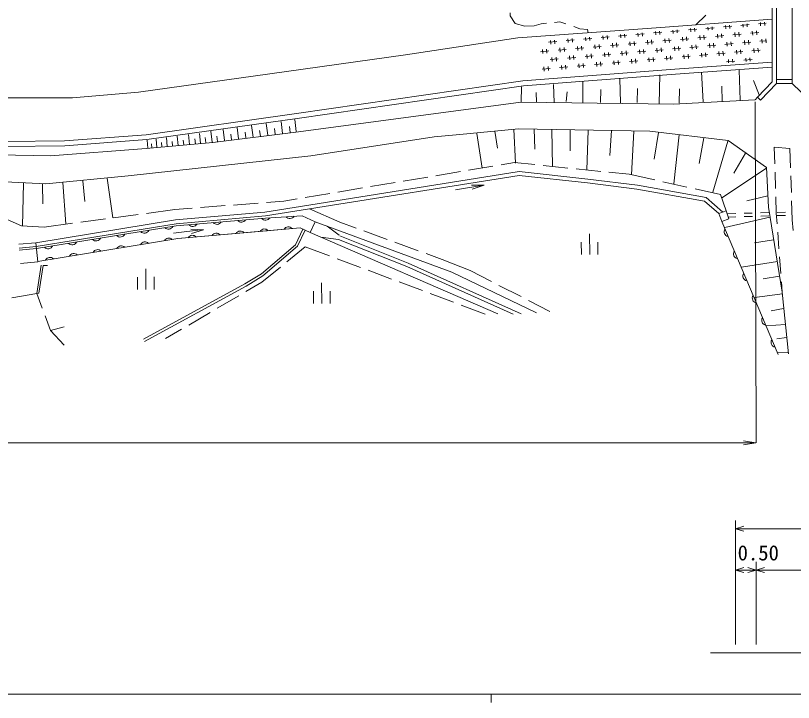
# Model space of a CAD drawing. Units: millimetres, scale not verified. Extents: x 40000 to 680000, y 20000 to 380000.
# Drawn here: x 210517 to 304505, y 204000 to 287061 of the extents above; entities that cross this region are included whole.
import ezdxf
from ezdxf.enums import TextEntityAlignment as Align

# ---------------------------------------------------------------- set-up
doc = ezdxf.new("R2010")
doc.units = ezdxf.units.MM
doc.header["$LTSCALE"] = 1000
for name, color, linetype, lineweight in [('M-BGD', 7, 'Continuous', 13), ('M-BMK-HTXT', 7, 'Continuous', 13), ('M-STR-HTXT', 7, 'Continuous', 13), ('M-TTL-BAND', 7, 'Continuous', 13)]:
    doc.layers.add(name, color=color, linetype=linetype, lineweight=lineweight)
doc.styles.add('ＭＳ ゴシック', font='')
doc.styles.get('ＭＳ ゴシック').set_extended_font_data('MS Gothic')

msp = doc.modelspace()

# ---------------------------------------------------------------- linework, layer by layer
at = {"layer": 'M-BGD'}
for p, q in [((301945, 279027), (301943, 306069)), ((302445, 278825), (302443, 306282)), ((304345, 278826), (304343, 306282)), ((270282, 287034), (270282, 287373)), ((270888, 286118), (270282, 287034)), ((293931, 287110), (292694, 285941)), ((272060, 285764), (270888, 286118)), ((273179, 285836), (272060, 285764)), ((274036, 286075), (273179, 285836)), ((274658, 286135), (274036, 286075)), ((276274, 286291), (275653, 286231)), ((277019, 286040), (276274, 286291)), ((286850, 285514), (301944, 286617)), ((296047, 285691), (297043, 285778)), ((296284, 285846), (296318, 285464)), ((296782, 285888), (296816, 285507)), ((298160, 285876), (299156, 285963)), ((298398, 286025), (298431, 285648)), ((298896, 286068), (298929, 285692)), ((300273, 286061), (301190, 286141)), ((300512, 286205), (300544, 285833)), ((301010, 286247), (301042, 285877)), ((271203, 284363), (286850, 285514)), ((278711, 285471), (277966, 285721)), ((279632, 285389), (278711, 285471)), ((279696, 284988), (279632, 285389)), ((284100, 284810), (284136, 284398)), ((285481, 284766), (286477, 284854)), ((285716, 284948), (285751, 284539)), ((286214, 284990), (286250, 284583)), ((287594, 284951), (288590, 285038)), ((287829, 285127), (287865, 284724)), ((288328, 285170), (288363, 284768)), ((289707, 285136), (290703, 285223)), ((289943, 285307), (289978, 284909)), ((290441, 285349), (290476, 284953)), ((291820, 285321), (292817, 285408)), ((292057, 285487), (292091, 285094)), ((292555, 285529), (292589, 285137)), ((293934, 285506), (294930, 285593)), ((294171, 285666), (294204, 285279)), ((294669, 285709), (294703, 285322)), ((295310, 284813), (295354, 284315)), ((295808, 284856), (295852, 284358)), ((297196, 284727), (298192, 284814)), ((297423, 284998), (297467, 284499)), ((297921, 285041), (297965, 284543)), ((299309, 284912), (300305, 284999)), ((299536, 285182), (299580, 284684)), ((300035, 285226), (300078, 284728)), ((257637, 282310), (271203, 284363)), ((274914, 283842), (275911, 283929)), ((275147, 284050), (275185, 283615)), ((275645, 284092), (275683, 283658)), ((277028, 284027), (278024, 284114)), ((277261, 284229), (277298, 283800)), ((277759, 284272), (277797, 283843)), ((279141, 284212), (280137, 284299)), ((279375, 284409), (279412, 283985)), ((279873, 284451), (279910, 284028)), ((281254, 284397), (282250, 284484)), ((281488, 284588), (281525, 284169)), ((281987, 284631), (282023, 284213)), ((283367, 284582), (284364, 284669)), ((283602, 284768), (283638, 284354)), ((284744, 283888), (284787, 283390)), ((285242, 283932), (285285, 283434)), ((286630, 283802), (287626, 283889)), ((286857, 284073), (286901, 283575)), ((287355, 284117), (287399, 283619)), ((288743, 283987), (289739, 284074)), ((288970, 284258), (289014, 283760)), ((289468, 284302), (289512, 283803)), ((290856, 284172), (291852, 284259)), ((291083, 284443), (291127, 283945)), ((291582, 284486), (291625, 283988)), ((292969, 284357), (293966, 284444)), ((293197, 284628), (293240, 284130)), ((293695, 284671), (293738, 284173)), ((295083, 284542), (296079, 284629)), ((296459, 283848), (296503, 283350)), ((296957, 283892), (297001, 283394)), ((298345, 283762), (299341, 283850)), ((298572, 284033), (298616, 283535)), ((299070, 284077), (299114, 283579)), ((300458, 283947), (301241, 284016)), ((300686, 284218), (300729, 283720)), ((301184, 284262), (301227, 283764)), ((274177, 282964), (274221, 282466)), ((274676, 283007), (274719, 282509)), ((276063, 282878), (277060, 282965)), ((276291, 283149), (276334, 282651)), ((276789, 283192), (276832, 282694)), ((278177, 283063), (279173, 283150)), ((278404, 283334), (278448, 282835)), ((278902, 283377), (278946, 282879)), ((280290, 283248), (281286, 283335)), ((280517, 283518), (280561, 283020)), ((281015, 283562), (281059, 283064)), ((282403, 283432), (283399, 283520)), ((282630, 283703), (282674, 283205)), ((283129, 283747), (283172, 283249)), ((284516, 283617), (285513, 283705)), ((285893, 282924), (285936, 282426)), ((286391, 282968), (286434, 282470)), ((287779, 282838), (288775, 282925)), ((288006, 283109), (288050, 282611)), ((288504, 283152), (288548, 282654)), ((289892, 283023), (290888, 283110)), ((290119, 283294), (290163, 282796)), ((290617, 283337), (290661, 282839)), ((292005, 283208), (293001, 283295)), ((292233, 283479), (292276, 282981)), ((292731, 283522), (292774, 283024)), ((294118, 283393), (295115, 283480)), ((294346, 283664), (294389, 283165)), ((294844, 283707), (294887, 283209)), ((296232, 283578), (297228, 283665)), ((298106, 282928), (298150, 282430)), ((299721, 283069), (299765, 282571)), ((300219, 283113), (300263, 282615)), ((241224, 279993), (257637, 282310)), ((273950, 282693), (274946, 282780)), ((275327, 282000), (275370, 281502)), ((275825, 282043), (275868, 281545)), ((277213, 281914), (278209, 282001)), ((277440, 282184), (277483, 281686)), ((277938, 282228), (277981, 281730)), ((279326, 282099), (280322, 282186)), ((279553, 282369), (279597, 281871)), ((280051, 282413), (280095, 281915)), ((281439, 282283), (282435, 282371)), ((281666, 282554), (281710, 282056)), ((282164, 282598), (282208, 282100)), ((283552, 282468), (284548, 282555)), ((283780, 282739), (283823, 282241)), ((284278, 282783), (284321, 282285)), ((285666, 282653), (286662, 282740)), ((287540, 282003), (287584, 281505)), ((289155, 282145), (289199, 281647)), ((289653, 282188), (289697, 281690)), ((291041, 282059), (292037, 282146)), ((291268, 282330), (291312, 281832)), ((291766, 282373), (291810, 281875)), ((293154, 282244), (294151, 282331)), ((293382, 282514), (293425, 282016)), ((293880, 282558), (293923, 282060)), ((295268, 282429), (296264, 282516)), ((295495, 282699), (295538, 282201)), ((295993, 282743), (296037, 282245)), ((297381, 282613), (298377, 282701)), ((297608, 282884), (297652, 282386)), ((299255, 281964), (299291, 281551)), ((299494, 282798), (300490, 282885)), ((275099, 281729), (276095, 281816)), ((276476, 281035), (276519, 280537)), ((276974, 281079), (277017, 280581)), ((278362, 280949), (279358, 281037)), ((278589, 281220), (278632, 280722)), ((279087, 281264), (279131, 280766)), ((280475, 281134), (281471, 281222)), ((280702, 281405), (280746, 280907)), ((281200, 281449), (281244, 280951)), ((282588, 281319), (283584, 281406)), ((282815, 281590), (282859, 281092)), ((283313, 281634), (283357, 281136)), ((284701, 281504), (285698, 281591)), ((284929, 281775), (284972, 281277)), ((285427, 281819), (285470, 281320)), ((286815, 281689), (287811, 281776)), ((287042, 281960), (287085, 281462)), ((288928, 281874), (289924, 281961)), ((290192, 280587), (301944, 281438)), ((296417, 281464), (297413, 281552)), ((296644, 281735), (296677, 281354)), ((297142, 281779), (297176, 281392)), ((298530, 281649), (299526, 281736)), ((298757, 281920), (298793, 281514)), ((271828, 279147), (290192, 280587)), ((274135, 280580), (275131, 280667)), ((274362, 280851), (274406, 280352)), ((274860, 280894), (274904, 280396)), ((276248, 280765), (277245, 280852)), ((290238, 279988), (301944, 280837)), ((293397, 280202), (293580, 276613)), ((297938, 280458), (298085, 276833)), ((225391, 277805), (241224, 279993)), ((244477, 275197), (271828, 279147)), ((271894, 278551), (290238, 279988)), ((283545, 279433), (283619, 276503)), ((288343, 279872), (288270, 276393)), ((299659, 279213), (300355, 277492)), ((302445, 279325), (304345, 279326)), ((244561, 274603), (271894, 278551)), ((271643, 278444), (271606, 276613)), ((275525, 278737), (275598, 276540)), ((279077, 279067), (279041, 276503)), ((285670, 278224), (285633, 276540)), ((295851, 278517), (295887, 276686)), ((300164, 277176), (301945, 279027)), ((300525, 276829), (302445, 278825)), ((302445, 278825), (304345, 278826)), ((304345, 278826), (306388, 276862)), ((217410, 277097), (225391, 277805)), ((273401, 277748), (273474, 276576)), ((277173, 277822), (277063, 276650)), ((281238, 278114), (281202, 276540)), ((290723, 278188), (290687, 276466)), ((208785, 277097), (217410, 277097)), ((271564, 276603), (244717, 272985)), ((290014, 276346), (271564, 276603)), ((299850, 276849), (290014, 276346)), ((300156, 277186), (299864, 276861)), ((300164, 277176), (300525, 276829)), ((226304, 272654), (244477, 275197)), ((226368, 272057), (244561, 274603)), ((244423, 273020), (244243, 274473)), ((237474, 272150), (237305, 273509)), ((239212, 272368), (239039, 273753)), ((240979, 272589), (240804, 274001)), ((242777, 272814), (242598, 274253)), ((243691, 272929), (243600, 273655)), ((216445, 271913), (226304, 272654)), ((231529, 271488), (231423, 272662)), ((232868, 271612), (232759, 272815)), ((234259, 271748), (234095, 273068)), ((244717, 272985), (234333, 271697)), ((235765, 271936), (235600, 273269)), ((236619, 272043), (236535, 272716)), ((238342, 272259), (238257, 272945)), ((240095, 272478), (240008, 273177)), ((241878, 272702), (241789, 273414)), ((264213, 272659), (261095, 272402)), ((271293, 273374), (264213, 272659)), ((266241, 272818), (266876, 268594)), ((268439, 273062), (268756, 271011)), ((270709, 273306), (270929, 269229)), ((287140, 273074), (271293, 273374)), ((273175, 273355), (273249, 270889)), ((275299, 273281), (275373, 268813)), ((277546, 273233), (277521, 270718)), ((279719, 273159), (279523, 268423)), ((282526, 273159), (282331, 270156)), ((285236, 273062), (284919, 267812)), ((296637, 271958), (287140, 273074)), ((288191, 272915), (287678, 269692)), ((290681, 272647), (290046, 266714)), ((209366, 271828), (216445, 271913)), ((216471, 271314), (226368, 272057)), ((234333, 271697), (226309, 270968)), ((226489, 271019), (226400, 271997)), ((227586, 271121), (227495, 272124)), ((228210, 271179), (228163, 271694)), ((228837, 271237), (228741, 272295)), ((229492, 271298), (229443, 271841)), ((230150, 271360), (230049, 272474)), ((230838, 271424), (230786, 271995)), ((232252, 271556), (232197, 272158)), ((233428, 272310), (233496, 271673)), ((234925, 271831), (234843, 272491)), ((261095, 272402), (246191, 270099)), ((293684, 272256), (293098, 269155)), ((296589, 271890), (294783, 265688)), ((301243, 268669), (296637, 271958)), ((209348, 271228), (216471, 271314)), ((226309, 270968), (214724, 270110)), ((226989, 271065), (226945, 271554)), ((302251, 269137), (302193, 271127)), ((302193, 271127), (304081, 270984)), ((304081, 270984), (304157, 268663)), ((214724, 270110), (202581, 270282)), ((246191, 270099), (224136, 267696)), ((298713, 270425), (297322, 268008)), ((265245, 268354), (268204, 268849)), ((269190, 269013), (270806, 269284)), ((270806, 269284), (273259, 269033)), ((274254, 268931), (277239, 268626)), ((271365, 268186), (245965, 264149)), ((261299, 267694), (264258, 268189)), ((279657, 267283), (271365, 268186)), ((278233, 268525), (281218, 268220)), ((282213, 268118), (284666, 267868)), ((284666, 267868), (287739, 267182)), ((295857, 265029), (301253, 268618)), ((301472, 263891), (301243, 268669)), ((302340, 266138), (302281, 268137)), ((214181, 266709), (206501, 267095)), ((224136, 267696), (214181, 266709)), ((218627, 267055), (218895, 264589)), ((221605, 267397), (222289, 262612)), ((271377, 267712), (246039, 263685)), ((257354, 267035), (260313, 267529)), ((279603, 266816), (271377, 267712)), ((285658, 266550), (279657, 267283)), ((288715, 266964), (291643, 266311)), ((304191, 267664), (304257, 265665)), ((211473, 266811), (211351, 261611)), ((213768, 266689), (213793, 264296)), ((216234, 266884), (216576, 261855)), ((249464, 265716), (252423, 266210)), ((253409, 266375), (256368, 266870)), ((266864, 266500), (263669, 265993)), ((267133, 266545), (265612, 266545)), ((267133, 266545), (265694, 266052)), ((285588, 266085), (279603, 266816)), ((293753, 264616), (285588, 266085)), ((293964, 265056), (285658, 266550)), ((292619, 266093), (295693, 265408)), ((245518, 265056), (248477, 265551)), ((295989, 263291), (293964, 265056)), ((295693, 265408), (296359, 263427)), ((298860, 264663), (301399, 265249)), ((302428, 263149), (302369, 265139)), ((236835, 264149), (239826, 264381)), ((245965, 264149), (240645, 263295)), ((240823, 264459), (242916, 264621)), ((242916, 264621), (244532, 264891)), ((295486, 263106), (293753, 264616)), ((304290, 264665), (304367, 262345)), ((226322, 263138), (229757, 263601)), ((229757, 263601), (231850, 263763)), ((240645, 263295), (229853, 262343)), ((232847, 263840), (235838, 264072)), ((246039, 263685), (240703, 262828)), ((246039, 263685), (249692, 262078)), ((295486, 263106), (296359, 263427)), ((296359, 263427), (296715, 262461)), ((299538, 263178), (298538, 263149)), ((301537, 263236), (300537, 263207)), ((303159, 253593), (301472, 263891)), ((303536, 263294), (302536, 263265)), ((208161, 262971), (211221, 261646)), ((229853, 262343), (212975, 259597)), ((218393, 262070), (221366, 262471)), ((222357, 262604), (225331, 263005)), ((240703, 262828), (229911, 261876)), ((240734, 262580), (229942, 261628)), ((240734, 262580), (229942, 261628)), ((245162, 262857), (240734, 262580)), ((240734, 262580), (245162, 262857)), ((245162, 262857), (246726, 262133)), ((295486, 263106), (295842, 262139)), ((295842, 262139), (296715, 262461)), ((296199, 261416), (301643, 262685)), ((297539, 263120), (296484, 263089)), ((297552, 262720), (296629, 262693)), ((299551, 262778), (298552, 262749)), ((301550, 262836), (300551, 262807)), ((302526, 261861), (302428, 263149)), ((303549, 262894), (302550, 262865)), ((304367, 262345), (304474, 261073)), ((211221, 261646), (213967, 261474)), ((229911, 261876), (213021, 259128)), ((229942, 261628), (213045, 258878)), ((229942, 261628), (213045, 258878)), ((213967, 261474), (217402, 261937)), ((230135, 260089), (244886, 261387)), ((240870, 261036), (244886, 261387)), ((244886, 261387), (246116, 260817)), ((246116, 260817), (246726, 262133)), ((263233, 256035), (246726, 262133)), ((249633, 260488), (248161, 261602)), ((249692, 262078), (251658, 261360)), ((302645, 246062), (295842, 262139)), ((302645, 246062), (295842, 262139)), ((229616, 260735), (233205, 261174)), ((240870, 261036), (230135, 260089)), ((233214, 261163), (231694, 261222)), ((233214, 261163), (231757, 260726)), ((244336, 259352), (245222, 261231)), ((244581, 259166), (245495, 261105)), ((246116, 260817), (268782, 251000)), ((249713, 260407), (257952, 257123)), ((252597, 261018), (255416, 259989)), ((279885, 258167), (279857, 260667)), ((302755, 258870), (302603, 260864)), ((212975, 259597), (210902, 259418)), ((213199, 257287), (212975, 259597)), ((230135, 260089), (213195, 257332)), ((213195, 257332), (230135, 260089)), ((247383, 260268), (249546, 259989)), ((249546, 259989), (257776, 256709)), ((256355, 259646), (259173, 258618)), ((278868, 259656), (278885, 258156)), ((280868, 259678), (280885, 258178)), ((299788, 259585), (302107, 259951)), ((213021, 259129), (210947, 258950)), ((213045, 258880), (210971, 258701)), ((213033, 259130), (213021, 259129)), ((213064, 258882), (213045, 258880)), ((240236, 255824), (244336, 259352)), ((240413, 255580), (244581, 259166)), ((243289, 257277), (245520, 259097)), ((245520, 259097), (248437, 258005)), ((249374, 257655), (252183, 256603)), ((260113, 258275), (262078, 257558)), ((262078, 257558), (265454, 256214)), ((302984, 255878), (302832, 257873)), ((213199, 257287), (211127, 257087)), ((213078, 253443), (213621, 256875)), ((213202, 257287), (213199, 257287)), ((213338, 253487), (213868, 256836)), ((213868, 256836), (214392, 256850)), ((240282, 254825), (242514, 256645)), ((257776, 256709), (270649, 250940)), ((257952, 257123), (271607, 251004)), ((298225, 256655), (302595, 257338)), ((226270, 253937), (226241, 256437)), ((238234, 254603), (240236, 255824)), ((253120, 256253), (255930, 255201)), ((273474, 251115), (263233, 256035)), ((265454, 256214), (268034, 254893)), ((225253, 255426), (225270, 253926)), ((227253, 255448), (227270, 253949)), ((238340, 253686), (240282, 254825)), ((238384, 254343), (240413, 255580)), ((247529, 252234), (247501, 254734)), ((256866, 254850), (259676, 253799)), ((300838, 255239), (302815, 255556)), ((303159, 253593), (303061, 254881)), ((225956, 247924), (238234, 254603)), ((226099, 247660), (238384, 254343)), ((268924, 254437), (271595, 253070)), ((213078, 253443), (210070, 252931)), ((213078, 253443), (213338, 253487)), ((213078, 253443), (213741, 251686)), ((234889, 251663), (237477, 253181)), ((246512, 253723), (246529, 252223)), ((248512, 253746), (248529, 252246)), ((260612, 253448), (263422, 252396)), ((299804, 252972), (303168, 253413)), ((303891, 246142), (303159, 253593)), ((264358, 252046), (267275, 250954)), ((272485, 252614), (275065, 251293)), ((231439, 249640), (234027, 251157)), ((301814, 251357), (303303, 251625)), ((214094, 250750), (214756, 248993)), ((214756, 248993), (216371, 249438)), ((228634, 247995), (230576, 249134)), ((301193, 249528), (303548, 249691)), ((214756, 248993), (216396, 247213)), ((302498, 247971), (303670, 248134)), ((302528, 246295), (303873, 246327))]:
    msp.add_line(p, q, dxfattribs=at)
for centre, radius, start, end in [((237789, 262678), 607, 221.0519, 329.03243), ((240726, 262946), 616, 221.43047, 327.1342), ((243670, 263121), 607, 219.59262, 327.57315), ((228972, 261831), 607, 225.25145, 333.23197), ((231923, 262161), 607, 221.0519, 329.03243), ((234856, 262419), 607, 221.0519, 329.03243), ((243468, 260917), 594, 40.43407, 149.62574), ((223160, 260886), 607, 225.25145, 333.23197), ((226066, 261358), 607, 225.25145, 333.23197), ((231887, 259897), 594, 40.43407, 149.62574), ((234783, 260152), 594, 40.43407, 149.62574), ((237678, 260407), 594, 40.43407, 149.62574), ((240573, 260662), 594, 40.43407, 149.62574), ((296727, 260934), 595, 148.38963, 257.47961), ((217347, 259940), 607, 225.25145, 333.23197), ((220253, 260413), 607, 225.25145, 333.23197), ((226159, 259093), 594, 44.64588, 153.83755), ((229028, 259560), 594, 44.64588, 153.83755), ((214441, 259467), 607, 225.25145, 333.23197), ((220422, 258159), 594, 44.64588, 153.83755), ((223290, 258626), 594, 44.64588, 153.83755), ((297861, 258255), 595, 148.38963, 257.47961), ((214684, 257226), 594, 44.64588, 153.83755), ((217553, 257693), 594, 44.64588, 153.83755), ((298995, 255575), 595, 148.38963, 257.47961), ((300129, 252895), 595, 148.38963, 257.47961), ((301262, 250216), 595, 148.38963, 257.47961), ((302396, 247536), 595, 148.38963, 257.47961)]:
    msp.add_arc(centre, radius, start, end, dxfattribs=at)
at = {"layer": 'M-BMK-HTXT'}
msp.add_lwpolyline([(294500, 210000), (297500, 210000), (300000, 210000), (320000, 210000), (322500, 210000), (325500, 210000)], dxfattribs=at)
at = {"layer": 'M-STR-HTXT'}
for p, q in [((300001, 235387), (299897, 276620)), ((72734, 235393), (299954, 235393)), ((299981, 235384), (298479, 235144)), ((299981, 235384), (298482, 235644)), ((297500, 211000), (297500, 226000)), ((297500, 225000), (298500, 225300)), ((297500, 225000), (322500, 225000)), ((297500, 225000), (298500, 224700)), ((297500, 211000), (297500, 221000)), ((300000, 211000), (300000, 221000)), ((300000, 211000), (300000, 221000)), ((297500, 220000), (298500, 220300)), ((297500, 220000), (300000, 220000)), ((297500, 220000), (298500, 219700)), ((300000, 220000), (299000, 220300)), ((300000, 220000), (299000, 219700)), ((300000, 220000), (301000, 220300)), ((300000, 220000), (320000, 220000)), ((300000, 220000), (301000, 219700))]:
    msp.add_line(p, q, dxfattribs=at)
at = {"layer": 'M-TTL-BAND'}
for p, q in [((40000, 205000), (579000, 205000)), ((268000, 205000), (268000, 204000))]:
    msp.add_line(p, q, dxfattribs=at)

# ---------------------------------------------------------------- texts
at = {"layer": 'M-STR-HTXT', "style": 'ＭＳ ゴシック'}
msp.add_text('0.50', height=1833, dxfattribs=at).set_placement((300255, 220627), align=Align.BOTTOM_CENTER)

doc.saveas('drawing.dxf')
